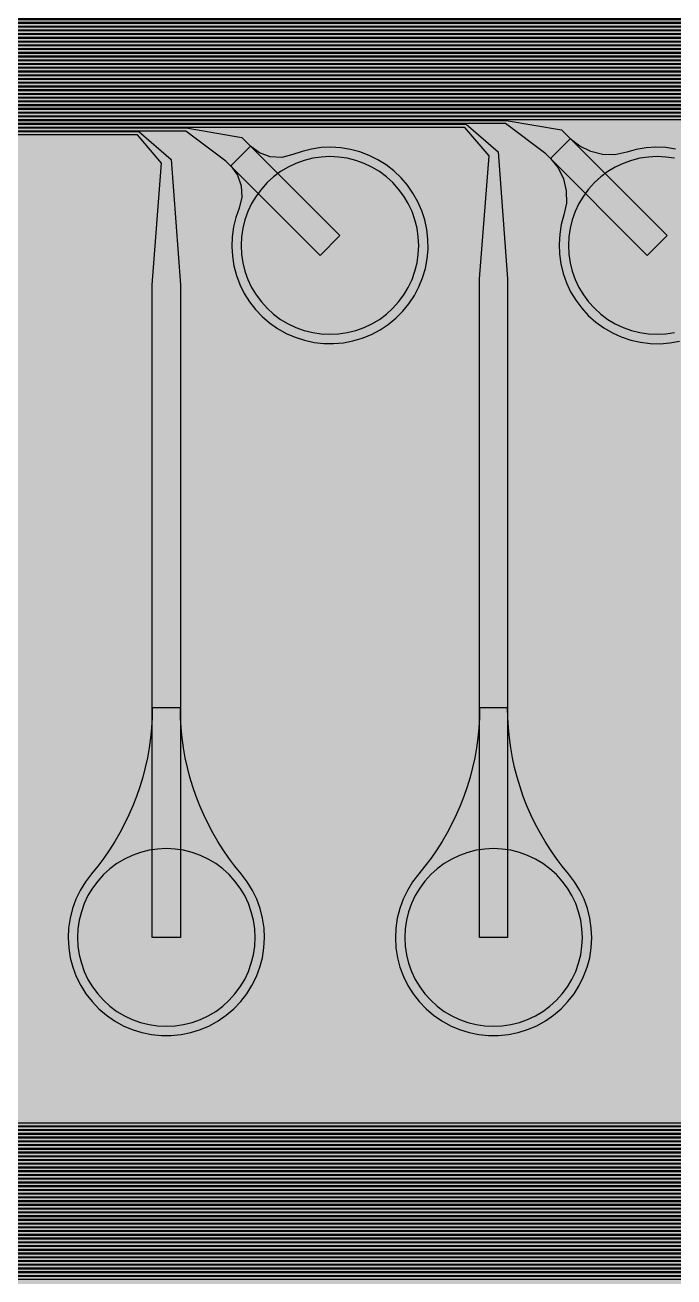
# Model space of a CAD drawing. Header units: metres. Extents: x -7231 to 10969, y -37556 to 1873.
# Drawn here: x -5395 to -4701, y -33144 to -31805 of the extents above; entities that cross this region are included whole.
import ezdxf

# ---------------------------------------------------------------- set-up
doc = ezdxf.new("R2010")
doc.units = ezdxf.units.M
for name, color, linetype in [('Metal1', 4, 'CONTINUOUS'), ('Metal2', 3, 'CONTINUOUS'), ('Polyimide', 7, 'CONTINUOUS'), ('Polyimide_Negative', 5, 'CONTINUOUS')]:
    doc.layers.add(name, color=color, linetype=linetype)

msp = doc.modelspace()

# ---------------------------------------------------------------- hatches: boundary and pattern name
at = {"layer": 'Polyimide'}
msp.add_hatch(color=7, dxfattribs=at).paths.add_polyline_path([(4065.7, -468), (4066.7, -502), (4068.5, -536), (4071.4, -570), (4075.5, -604), (4081, -638), (4088, -672), (4096.5, -706), (4106.6, -740), (4118.3, -774), (4131.6, -808), (4146.5, -842), (4162.9, -876), (4180.7, -910), (4199.8, -944), (4220.2, -978), (4241.7, -1012), (4264.2, -1046), (4287.5, -1080), (4311.5, -1114), (4336, -1148), (4360.9, -1182), (4385.9, -1216), (4410.9, -1250), (4435.7, -1284), (4460.2, -1318), (4484.2, -1352), (4507.5, -1385.9), (4530, -1419.9), (4551.5, -1453.9), (4571.9, -1487.9), (4591.1, -1521.9), (4608.9, -1555.9), (4625.3, -1589.9), (4640.1, -1623.9), (4653.4, -1657.9), (4665.1, -1691.9), (4675.2, -1725.9), (4683.7, -1759.9), (4690.7, -1793.9), (4696.2, -1827.9), (4700.3, -1861.9), (4703.2, -1895.9), (4705.1, -1929.9), (4706.1, -1963.9), (4706.4, -1997.9), (4706.5, -2031.9), (4706.5, -4793), (4710, -4838.4), (4720.2, -4882.7), (4737.1, -4925), (4760.1, -4964.2), (4788.9, -4999.5), (4822.6, -5030), (4860.5, -5055.1), (4901.8, -5074.2), (4901.8, -5074.2), (4970.7, -5105.2), (5034.7, -5145.3), (5092.8, -5193.5), (5143.8, -5249.2), (5186.9, -5311.2), (5221.2, -5378.4), (5246.2, -5449.7), (5261.4, -5523.7), (5266.5, -5599), (5261.4, -5674.3), (5246.2, -5748.3), (5221.2, -5819.6), (5186.9, -5886.8), (5143.8, -5948.8), (5092.8, -6004.5), (5034.7, -6052.7), (4970.7, -6092.8), (4901.8, -6123.8), (4860.5, -6142.9), (4822.6, -6168), (4788.9, -6198.5), (4760.1, -6233.8), (4737.1, -6273), (4720.2, -6315.3), (4710, -6359.6), (4706.5, -6405), (4706.5, -9221.5), (4710, -9266.9), (4720.2, -9311.2), (4737.1, -9353.5), (4760.1, -9392.7), (4788.9, -9428), (4822.6, -9458.5), (4860.5, -9483.6), (4901.8, -9502.7), (4970.7, -9533.7), (5034.7, -9573.8), (5092.8, -9622), (5143.8, -9677.7), (5186.9, -9739.7), (5221.2, -9806.9), (5246.2, -9878.2), (5261.4, -9952.2), (5266.5, -10027.5), (5261.4, -10102.8), (5246.2, -10176.8), (5221.2, -10248.1), (5186.9, -10315.3), (5143.8, -10377.3), (5092.8, -10433), (5034.7, -10481.2), (4970.7, -10521.3), (4901.8, -10552.3), (4860.5, -10571.4), (4822.6, -10596.5), (4788.9, -10627), (4760.1, -10662.3), (4737.1, -10701.5), (4720.2, -10743.8), (4710, -10788.1), (4706.5, -10833.5), (4706.5, -13650), (4710, -13695.4), (4720.2, -13739.7), (4737.1, -13782), (4760.1, -13821.2), (4788.9, -13856.5), (4822.6, -13887), (4860.5, -13912.1), (4901.8, -13931.2), (4970.7, -13962.2), (5034.7, -14002.2), (5092.8, -14050.5), (5143.8, -14106.2), (5186.9, -14168.2), (5221.2, -14235.4), (5246.2, -14306.7), (5261.4, -14380.7), (5266.5, -14456), (5261.4, -14531.3), (5246.2, -14605.3), (5221.2, -14676.5), (5186.9, -14743.8), (5143.8, -14805.8), (5092.8, -14861.5), (5034.7, -14909.7), (4970.7, -14949.8), (4901.8, -14980.8), (4860.5, -14999.9), (4822.6, -15025), (4788.9, -15055.5), (4760.1, -15090.8), (4737.1, -15130), (4720.2, -15172.3), (4710, -15216.6), (4706.5, -15262), (4706.5, -15456), (4720.9, -15750), (4764.1, -16041.3), (4835.7, -16326.8), (4934.9, -16604), (5060.7, -16870.2), (5212.1, -17122.7), (5387.5, -17359.2), (5585.2, -17577.3), (5803.3, -17775), (6039.8, -17950.4), (6292.3, -18101.8), (6558.4, -18227.6), (6835.6, -18326.8), (7121.2, -18398.3), (7412.4, -18441.5), (7706.5, -18456), (9969, -18456), (10047.4, -18459.8), (10125.1, -18471.4), (10201.2, -18490.4), (10275.2, -18516.9), (10346.1, -18550.5), (10413.5, -18590.8), (10476.5, -18637.6), (10534.7, -18690.3), (10587.4, -18748.5), (10634.2, -18811.5), (10674.5, -18878.9), (10708.1, -18949.8), (10734.6, -19023.8), (10753.6, -19099.9), (10765.2, -19177.6), (10769, -19256), (10769, -20895.8), (10730.2, -20951.4), (10694.6, -21009.1), (10662.2, -21068.6), (10633.2, -21129.9), (10607.6, -21192.7), (10585.5, -21256.7), (10566.9, -21322), (10552, -21388.1), (10540.8, -21455), (10533.4, -21522.3), (10529.6, -21590), (10529.6, -21657.8), (10533.4, -21725.5), (10540.8, -21792.9), (10552, -21859.7), (10566.9, -21925.9), (10585.5, -21991.1), (10607.6, -22055.2), (10633.2, -22117.9), (10662.2, -22179.2), (10694.6, -22238.7), (10730.2, -22296.4), (10769, -22352), (10769, -32454.2), (10728.7, -32510.5), (10691.7, -32568.9), (10658, -32629.3), (10627.8, -32691.6), (10601.2, -32755.4), (10578.2, -32820.7), (10558.9, -32887.1), (10543.4, -32954.5), (10531.8, -33022.7), (10524, -33091.4), (10520.1, -33160.5), (10520.1, -33229.7), (10524, -33298.8), (10531.8, -33367.5), (10543.4, -33435.7), (10558.9, -33503.1), (10578.2, -33569.5), (10601.2, -33634.8), (10627.8, -33698.6), (10658, -33760.8), (10691.7, -33821.3), (10728.7, -33879.7), (10769, -33936), (10769, -36556), (10765.2, -36634.4), (10753.6, -36712.1), (10734.6, -36788.2), (10708.1, -36862.1), (10674.5, -36933.1), (10634.2, -37000.5), (10587.4, -37063.5), (10534.7, -37121.7), (10476.5, -37174.4), (10413.5, -37221.2), (10346.1, -37261.5), (10275.2, -37295.1), (10201.2, -37321.6), (10125.1, -37340.6), (10047.4, -37352.1), (9969, -37356), (-6231, -37356), (-6309.4, -37352.1), (-6387.1, -37340.6), (-6463.2, -37321.6), (-6537.2, -37295.1), (-6608.1, -37261.5), (-6675.5, -37221.2), (-6738.5, -37174.4), (-6796.7, -37121.7), (-6849.4, -37063.5), (-6896.2, -37000.5), (-6936.5, -36933.1), (-6970.1, -36862.1), (-6996.6, -36788.2), (-7015.6, -36712.1), (-7027.2, -36634.4), (-7031, -36556), (-7031, -33936), (-6990.7, -33879.8), (-6953.7, -33821.3), (-6920, -33760.9), (-6889.8, -33698.6), (-6863.2, -33634.8), (-6840.2, -33569.5), (-6820.9, -33503.1), (-6805.4, -33435.7), (-6793.7, -33367.5), (-6785.9, -33298.8), (-6782, -33229.7), (-6782, -33160.5), (-6785.9, -33091.4), (-6793.7, -33022.7), (-6805.4, -32954.5), (-6820.9, -32887.1), (-6840.2, -32820.6), (-6863.2, -32755.4), (-6889.8, -32691.5), (-6920, -32629.3), (-6953.7, -32568.9), (-6990.7, -32510.4), (-7031, -32454.2), (-7031, -22364.8), (-6990.7, -22308.6), (-6953.7, -22250.1), (-6920, -22189.7), (-6889.8, -22127.5), (-6863.2, -22063.6), (-6840.2, -21998.4), (-6820.9, -21931.9), (-6805.4, -21864.5), (-6793.7, -21796.3), (-6785.9, -21727.6), (-6782, -21658.5), (-6782, -21589.3), (-6785.9, -21520.3), (-6793.7, -21451.5), (-6805.4, -21383.3), (-6820.9, -21315.9), (-6840.2, -21249.5), (-6863.2, -21184.2), (-6889.8, -21120.4), (-6920, -21058.1), (-6953.7, -20997.7), (-6990.7, -20939.3), (-7031, -20883), (-7031, -19256), (-7027.2, -19177.6), (-7015.6, -19099.9), (-6996.6, -19023.8), (-6970.1, -18949.8), (-6936.5, -18878.9), (-6896.2, -18811.5), (-6849.4, -18748.5), (-6796.7, -18690.3), (-6738.5, -18637.6), (-6675.5, -18590.8), (-6608.1, -18550.5), (-6537.2, -18516.9), (-6463.2, -18490.4), (-6387.1, -18471.4), (-6309.4, -18459.8), (-6231, -18456), (-3968.5, -18456), (-3674.4, -18441.5), (-3383.2, -18398.3), (-3097.6, -18326.8), (-2820.4, -18227.6), (-2554.3, -18101.8), (-2301.8, -17950.4), (-2065.3, -17775), (-1847.2, -17577.3), (-1649.5, -17359.2), (-1474.1, -17122.7), (-1322.7, -16870.2), (-1196.9, -16604), (-1097.7, -16326.8), (-1026.1, -16041.3), (-982.9, -15750), (-968.5, -15456), (-968.5, -15262), (-972, -15216.6), (-982.2, -15172.3), (-999.1, -15130), (-1022.1, -15090.8), (-1050.9, -15055.5), (-1084.6, -15025), (-1122.5, -14999.9), (-1163.8, -14980.8), (-1232.7, -14949.8), (-1296.7, -14909.7), (-1354.8, -14861.5), (-1405.8, -14805.8), (-1448.9, -14743.8), (-1483.2, -14676.5), (-1508.2, -14605.3), (-1523.4, -14531.3), (-1528.5, -14456), (-1523.4, -14380.7), (-1508.2, -14306.7), (-1483.2, -14235.4), (-1448.9, -14168.2), (-1405.8, -14106.2), (-1354.8, -14050.5), (-1296.7, -14002.2), (-1232.7, -13962.2), (-1163.8, -13931.2), (-1122.5, -13912.1), (-1084.6, -13887), (-1050.9, -13856.5), (-1022.1, -13821.2), (-999.1, -13782), (-982.2, -13739.7), (-972, -13695.4), (-968.5, -13650), (-968.5, -12309.6), (-972, -12264.3), (-982.2, -12219.9), (-999.1, -12177.7), (-1022.1, -12138.5), (-1050.9, -12103.2), (-1084.6, -12072.6), (-1122.5, -12047.5), (-1163.8, -12028.5), (-1232.7, -11997.4), (-1296.7, -11957.4), (-1354.8, -11909.1), (-1405.8, -11853.5), (-1448.9, -11791.5), (-1483.2, -11724.2), (-1508.2, -11653), (-1523.4, -11579), (-1528.5, -11503.7), (-1523.4, -11428.3), (-1508.2, -11354.4), (-1483.2, -11283.1), (-1448.9, -11215.9), (-1405.8, -11153.8), (-1354.8, -11098.2), (-1296.7, -11049.9), (-1232.7, -11009.9), (-1163.8, -10978.8), (-1122.5, -10959.8), (-1084.6, -10934.7), (-1050.9, -10904.1), (-1022.1, -10868.9), (-999.1, -10829.6), (-982.2, -10787.4), (-972, -10743), (-968.5, -10697.7), (-968.5, -9357.3), (-972, -9311.9), (-982.2, -9267.6), (-999.1, -9225.4), (-1022.1, -9186.1), (-1050.9, -9150.8), (-1084.6, -9120.3), (-1122.5, -9095.2), (-1163.8, -9076.2), (-1163.8, -9076.2), (-1232.7, -9045.1), (-1296.7, -9005.1), (-1354.8, -8956.8), (-1405.8, -8901.1), (-1448.9, -8839.1), (-1483.2, -8771.9), (-1508.2, -8700.6), (-1523.4, -8626.7), (-1528.5, -8551.3), (-1523.4, -8476), (-1508.2, -8402), (-1483.2, -8330.8), (-1448.9, -8263.5), (-1405.8, -8201.5), (-1354.8, -8145.9), (-1296.7, -8097.6), (-1232.7, -8057.6), (-1163.8, -8026.5), (-1163.8, -8026.5), (-1122.5, -8007.4), (-1084.6, -7982.4), (-1050.9, -7951.8), (-1022.1, -7916.5), (-999.1, -7877.3), (-982.2, -7835), (-972, -7790.7), (-968.5, -7745.4), (-968.5, -6405), (-972, -6359.6), (-982.2, -6315.3), (-999.1, -6273), (-1022.1, -6233.8), (-1050.9, -6198.5), (-1084.6, -6168), (-1122.5, -6142.9), (-1163.8, -6123.8), (-1163.8, -6123.8), (-1232.7, -6092.8), (-1296.7, -6052.7), (-1354.8, -6004.5), (-1405.8, -5948.8), (-1448.9, -5886.8), (-1483.2, -5819.6), (-1508.2, -5748.3), (-1523.4, -5674.3), (-1528.5, -5599), (-1523.4, -5523.7), (-1508.2, -5449.7), (-1483.2, -5378.4), (-1448.9, -5311.2), (-1405.8, -5249.2), (-1354.8, -5193.5), (-1296.7, -5145.3), (-1232.7, -5105.2), (-1163.8, -5074.2), (-1163.8, -5074.2), (-1122.5, -5055.1), (-1084.6, -5030), (-1050.9, -4999.5), (-1022.1, -4964.2), (-999.1, -4925), (-982.2, -4882.7), (-972, -4838.4), (-968.5, -4793), (-968.5, -2031.9), (-968.4, -1997.9), (-968.1, -1963.9), (-967.1, -1929.9), (-965.2, -1895.9), (-962.2, -1861.9), (-958, -1827.9), (-952.4, -1793.9), (-945.3, -1759.9), (-936.6, -1725.9), (-926.4, -1691.9), (-914.4, -1657.9), (-900.9, -1623.9), (-885.7, -1589.9), (-869.1, -1555.9), (-850.9, -1521.9), (-831.4, -1487.9), (-810.6, -1453.9), (-788.7, -1419.9), (-765.8, -1385.9), (-742.1, -1352), (-717.6, -1318), (-692.7, -1284), (-667.4, -1250), (-641.9, -1216), (-616.4, -1182), (-591.1, -1148), (-566.1, -1114), (-541.7, -1080), (-517.9, -1046), (-495, -1012), (-473.1, -978), (-452.4, -944), (-432.8, -910), (-414.7, -876), (-398, -842), (-382.9, -808), (-369.3, -774), (-357.4, -740), (-347.1, -706), (-338.4, -672), (-331.3, -638), (-325.7, -604), (-321.5, -570), (-318.6, -536), (-316.7, -502), (-315.7, -468), (-315.3, -434), (-315.2, -400), (-315.2, 401), (-315.2, 451), (-315.2, 1644), (-270.2, 1644), (-270, 1637.1), (-269.4, 1630.3), (-268.2, 1623.5), (-266.7, 1616.8), (-264.7, 1610.2), (-262.3, 1603.8), (-259.4, 1597.6), (-256.2, 1591.5), (-252.6, 1585.7), (-248.6, 1580.1), (-244.2, 1574.8), (-239.5, 1569.8), (-234.5, 1565.1), (-229.2, 1560.7), (-223.6, 1556.7), (-217.8, 1553.1), (-211.7, 1549.8), (-205.4, 1547), (-199, 1544.6), (-192.4, 1542.6), (-185.7, 1541), (-179, 1539.9), (-172.1, 1539.2), (-165.2, 1539), (-158.4, 1539.2), (-151.5, 1539.9), (-144.8, 1541), (-138.1, 1542.6), (-131.5, 1544.6), (-125.1, 1547), (-118.8, 1549.8), (-112.8, 1553.1), (-106.9, 1556.7), (-101.3, 1560.7), (-96, 1565.1), (-91, 1569.8), (-86.3, 1574.8), (-81.9, 1580.1), (-77.9, 1585.7), (-74.3, 1591.5), (-71.1, 1597.6), (-68.2, 1603.8), (-65.8, 1610.2), (-63.8, 1616.8), (-62.3, 1623.5), (-61.1, 1630.3), (-60.5, 1637.1), (-60.2, 1644), (1853, 1644), (1853, 1573), (3815.2, 1573), (3815.5, 1579.5), (3816.1, 1586.1), (3817.2, 1592.5), (3818.7, 1598.9), (3820.6, 1605.1), (3822.9, 1611.3), (3825.6, 1617.2), (3828.6, 1623), (3832.1, 1628.6), (3835.9, 1633.9), (3840.1, 1638.9), (3844.5, 1643.7), (3849.3, 1648.2), (3854.4, 1652.3), (3859.7, 1656.1), (3865.2, 1659.6), (3871, 1662.7), (3877, 1665.4), (3883.1, 1667.7), (3889.4, 1669.6), (3895.7, 1671.1), (3902.2, 1672.1), (3908.7, 1672.8), (3915.2, 1673), (3921.8, 1672.8), (3928.3, 1672.1), (3934.8, 1671.1), (3941.1, 1669.6), (3947.4, 1667.7), (3953.5, 1665.4), (3959.5, 1662.7), (3965.2, 1659.6), (3970.8, 1656.1), (3976.1, 1652.3), (3981.2, 1648.2), (3986, 1643.7), (3990.4, 1638.9), (3994.6, 1633.9), (3998.4, 1628.6), (4001.9, 1623), (4004.9, 1617.2), (4007.6, 1611.3), (4009.9, 1605.1), (4011.8, 1598.9), (4013.3, 1592.5), (4014.4, 1586.1), (4015, 1579.5), (4015.2, 1573), (4065.2, 1573), (4065.2, 451), (4065.2, 401), (4065.2, -400), (4065.3, -434), (4065.7, -468)])

# ---------------------------------------------------------------- linework, layer by layer
at = {"layer": 'Metal1'}
for points in [[(1520.7, -19211.9), (1520.7, -33111.7), (1489.7, -33142.7), (-5874.2, -33142.7), (-5905.2, -33111.7), (-5905.2, -30808.3), (-5874.2, -30777.2), (-3872.8, -30777.2), (-3838.6, -30807), (-3828.5, -30947.5), (-3828.5, -31671), (-3858.5, -31671), (-3858.5, -30947.5), (-3848.4, -30811), (-3874.2, -30780.8), (-5872.8, -30780.8), (-5901.7, -30809.7), (-5901.7, -33110.3), (-5872.8, -33139.2), (1488.3, -33139.2), (1517.2, -33110.3), (1517.2, -19211.9)], [(1512.7, -19211.9), (1512.7, -33103.7), (1481.7, -33134.7), (-5866.2, -33134.7), (-5897.2, -33103.7), (-5897.2, -30816.3), (-5866.2, -30785.2), (-4222.8, -30785.2), (-4188.6, -30815), (-4178.5, -30953.9), (-4178.5, -31671), (-4208.5, -31671), (-4208.5, -30953.9), (-4198.4, -30819), (-4224.2, -30788.8), (-5864.8, -30788.8), (-5893.7, -30817.7), (-5893.7, -33102.3), (-5864.8, -33131.2), (1480.3, -33131.2), (1509.2, -33102.3), (1509.2, -19211.9)], [(1504.7, -19211.9), (1504.7, -33095.7), (1473.7, -33126.7), (-5858.2, -33126.7), (-5889.2, -33095.7), (-5889.2, -30824.3), (-5858.2, -30793.2), (-4572.8, -30793.2), (-4538.6, -30823), (-4528.5, -30960.3), (-4528.5, -31671), (-4558.5, -31671), (-4558.5, -30960.3), (-4548.4, -30827), (-4574.2, -30796.8), (-5856.8, -30796.8), (-5885.7, -30825.7), (-5885.7, -33094.3), (-5856.8, -33123.2), (1472.3, -33123.2), (1501.2, -33094.3), (1501.2, -19211.9)], [(1496.7, -19211.9), (1496.7, -33087.7), (1465.7, -33118.7), (-5850.2, -33118.7), (-5881.2, -33087.7), (-5881.2, -30832.3), (-5850.2, -30801.2), (-4922.8, -30801.2), (-4888.6, -30831), (-4878.5, -30966.7), (-4878.5, -31671), (-4908.5, -31671), (-4908.5, -30966.7), (-4898.4, -30835), (-4924.2, -30804.8), (-5848.8, -30804.8), (-5877.7, -30833.7), (-5877.7, -33086.3), (-5848.8, -33115.2), (1464.3, -33115.2), (1493.2, -33086.3), (1493.2, -19211.9)], [(1488.7, -19211.9), (1488.7, -33079.7), (1457.7, -33110.7), (-5842.2, -33110.7), (-5873.2, -33079.7), (-5873.2, -30840.3), (-5842.2, -30809.2), (-5272.8, -30809.2), (-5238.5, -30838.9), (-5228.5, -30973.1), (-5228.5, -31671), (-5258.5, -31671), (-5258.5, -30973.1), (-5248.5, -30843.1), (-5274.2, -30812.8), (-5840.8, -30812.8), (-5869.7, -30841.7), (-5869.7, -33078.3), (-5840.8, -33107.2), (1456.3, -33107.2), (1485.2, -33078.3), (1485.2, -19211.9)], [(1480.7, -19211.9), (1480.7, -33071.7), (1449.7, -33102.7), (-5834.2, -33102.7), (-5865.2, -33071.7), (-5865.2, -31830.3), (-5834.2, -31799.2), (-22.8, -31799.2), (11.1, -31829.1), (21.5, -31987.1), (21.5, -32781), (-8.5, -32781), (-8.5, -31987.1), (1.9, -31832.9), (-24.2, -31802.7), (-5832.8, -31802.7), (-5861.7, -31831.7), (-5861.7, -33070.3), (-5832.8, -33099.2), (1448.3, -33099.2), (1477.2, -33070.3), (1477.2, -19211.9)], [(1472.7, -19211.9), (1472.7, -33063.7), (1441.7, -33094.7), (-5826.2, -33094.7), (-5857.2, -33063.7), (-5857.2, -31838.3), (-5826.2, -31807.2), (-372.8, -31807.2), (-338.9, -31837.1), (-328.5, -31993.5), (-328.5, -32781), (-358.5, -32781), (-358.5, -31993.5), (-348.1, -31840.9), (-374.2, -31810.7), (-5824.8, -31810.7), (-5853.7, -31839.7), (-5853.7, -33062.3), (-5824.8, -33091.2), (1440.3, -33091.2), (1469.2, -33062.3), (1469.2, -19211.9)], [(1464.7, -19211.9), (1464.7, -33055.7), (1433.7, -33086.7), (-5818.2, -33086.7), (-5849.2, -33055.7), (-5849.2, -31846.3), (-5818.2, -31815.2), (-722.8, -31815.2), (-688.9, -31845.1), (-678.5, -31999.9), (-678.5, -32781), (-708.5, -32781), (-708.5, -31999.9), (-698.1, -31848.9), (-724.2, -31818.7), (-5816.8, -31818.7), (-5845.7, -31847.7), (-5845.7, -33054.3), (-5816.8, -33083.2), (1432.3, -33083.2), (1461.2, -33054.3), (1461.2, -19211.9)], [(1456.7, -19211.9), (1456.7, -33047.7), (1425.7, -33078.7), (-5810.2, -33078.7), (-5841.2, -33047.7), (-5841.2, -31854.3), (-5810.2, -31823.2), (-1072.8, -31823.2), (-1038.8, -31853.1), (-1028.5, -32006.3), (-1028.5, -32781), (-1058.5, -32781), (-1058.5, -32006.3), (-1048.2, -31856.9), (-1074.2, -31826.7), (-5808.8, -31826.7), (-5837.7, -31855.7), (-5837.7, -33046.3), (-5808.8, -33075.2), (1424.3, -33075.2), (1453.2, -33046.3), (1453.2, -19211.9)], [(1448.7, -19211.9), (1448.7, -33039.7), (1417.7, -33070.7), (-5802.2, -33070.7), (-5833.2, -33039.7), (-5833.2, -31862.3), (-5802.2, -31831.2), (-1422.8, -31831.2), (-1388.8, -31861.1), (-1378.5, -32012.7), (-1378.5, -32781), (-1408.5, -32781), (-1408.5, -32012.7), (-1398.2, -31864.9), (-1424.2, -31834.7), (-5800.8, -31834.7), (-5829.7, -31863.7), (-5829.7, -33038.3), (-5800.8, -33067.2), (1416.3, -33067.2), (1445.2, -33038.3), (1445.2, -19211.9)], [(1440.7, -19211.9), (1440.7, -33031.7), (1409.7, -33062.7), (-5794.2, -33062.7), (-5825.2, -33031.7), (-5825.2, -31870.3), (-5794.2, -31839.2), (-1772.8, -31839.2), (-1738.8, -31869.1), (-1728.5, -32019.1), (-1728.5, -32781), (-1758.5, -32781), (-1758.5, -32019.1), (-1748.2, -31872.9), (-1774.2, -31842.7), (-5792.8, -31842.7), (-5821.7, -31871.7), (-5821.7, -33030.3), (-5792.8, -33059.2), (1408.3, -33059.2), (1437.2, -33030.3), (1437.2, -19211.9)], [(1432.7, -19211.9), (1432.7, -33023.7), (1401.7, -33054.7), (-5786.2, -33054.7), (-5817.2, -33023.7), (-5817.2, -31878.3), (-5786.2, -31847.2), (-2122.8, -31847.2), (-2088.8, -31877), (-2078.5, -32025.5), (-2078.5, -32781), (-2108.5, -32781), (-2108.5, -32025.5), (-2098.2, -31881), (-2124.2, -31850.7), (-5784.8, -31850.7), (-5813.7, -31879.7), (-5813.7, -33022.3), (-5784.8, -33051.2), (1400.3, -33051.2), (1429.2, -33022.3), (1429.2, -19211.9)], [(1424.7, -19211.9), (1424.7, -33015.7), (1393.7, -33046.7), (-5778.2, -33046.7), (-5809.2, -33015.7), (-5809.2, -31886.3), (-5778.2, -31855.2), (-2472.8, -31855.2), (-2438.7, -31885), (-2428.5, -32031.9), (-2428.5, -32781), (-2458.5, -32781), (-2458.5, -32031.9), (-2448.3, -31889), (-2474.2, -31858.7), (-5776.8, -31858.7), (-5805.7, -31887.7), (-5805.7, -33014.3), (-5776.8, -33043.2), (1392.3, -33043.2), (1421.2, -33014.3), (1421.2, -19211.9)], [(1416.7, -19211.9), (1416.7, -33007.7), (1385.7, -33038.7), (-5770.2, -33038.7), (-5801.2, -33007.7), (-5801.2, -31894.3), (-5770.2, -31863.2), (-2822.8, -31863.2), (-2788.7, -31893), (-2778.5, -32038.3), (-2778.5, -32781), (-2808.5, -32781), (-2808.5, -32038.3), (-2798.3, -31897), (-2824.2, -31866.7), (-5768.8, -31866.7), (-5797.7, -31895.7), (-5797.7, -33006.3), (-5768.8, -33035.2), (1384.3, -33035.2), (1413.2, -33006.3), (1413.2, -19211.9)], [(1408.7, -19211.9), (1408.7, -32999.7), (1377.7, -33030.7), (-5762.2, -33030.7), (-5793.2, -32999.7), (-5793.2, -31902.3), (-5762.2, -31871.2), (-3172.8, -31871.2), (-3138.7, -31901), (-3128.5, -32044.7), (-3128.5, -32781), (-3158.5, -32781), (-3158.5, -32044.7), (-3148.3, -31905), (-3174.2, -31874.7), (-5760.8, -31874.7), (-5789.7, -31903.7), (-5789.7, -32998.3), (-5760.8, -33027.2), (1376.3, -33027.2), (1405.2, -32998.3), (1405.2, -19211.9)], [(1400.7, -19211.9), (1400.7, -32991.7), (1369.7, -33022.7), (-5754.2, -33022.7), (-5785.2, -32991.7), (-5785.2, -31910.3), (-5754.2, -31879.2), (-3522.8, -31879.2), (-3488.7, -31909), (-3478.5, -32051.1), (-3478.5, -32781), (-3508.5, -32781), (-3508.5, -32051.1), (-3498.3, -31913), (-3524.2, -31882.7), (-5752.8, -31882.7), (-5781.7, -31911.7), (-5781.7, -32990.3), (-5752.8, -33019.2), (1368.3, -33019.2), (1397.2, -32990.3), (1397.2, -19211.9)], [(1392.7, -19211.9), (1392.7, -32983.7), (1361.7, -33014.7), (-5746.2, -33014.7), (-5777.2, -32983.7), (-5777.2, -31918.3), (-5746.2, -31887.2), (-3872.8, -31887.2), (-3838.6, -31917), (-3828.5, -32057.5), (-3828.5, -32781), (-3858.5, -32781), (-3858.5, -32057.5), (-3848.4, -31921), (-3874.2, -31890.7), (-5744.8, -31890.7), (-5773.7, -31919.7), (-5773.7, -32982.3), (-5744.8, -33011.2), (1360.3, -33011.2), (1389.2, -32982.3), (1389.2, -19211.9)], [(1384.7, -19211.9), (1384.7, -32975.7), (1353.7, -33006.7), (-5738.2, -33006.7), (-5769.2, -32975.7), (-5769.2, -31926.3), (-5738.2, -31895.2), (-4222.8, -31895.2), (-4188.6, -31925), (-4178.5, -32063.9), (-4178.5, -32781), (-4208.5, -32781), (-4208.5, -32063.9), (-4198.4, -31929), (-4224.2, -31898.7), (-5736.8, -31898.7), (-5765.7, -31927.7), (-5765.7, -32974.3), (-5736.8, -33003.2), (1352.3, -33003.2), (1381.2, -32974.3), (1381.2, -19211.9)], [(1376.7, -19211.9), (1376.7, -32967.7), (1345.7, -32998.7), (-5730.2, -32998.7), (-5761.2, -32967.7), (-5761.2, -31934.3), (-5730.2, -31903.2), (-4572.8, -31903.2), (-4538.6, -31933), (-4528.5, -32070.3), (-4528.5, -32781), (-4558.5, -32781), (-4558.5, -32070.3), (-4548.4, -31937), (-4574.2, -31906.7), (-5728.8, -31906.7), (-5757.7, -31935.7), (-5757.7, -32966.3), (-5728.8, -32995.2), (1344.3, -32995.2), (1373.2, -32966.3), (1373.2, -19211.9)], [(1368.7, -19211.9), (1368.7, -32959.7), (1337.7, -32990.7), (-5722.2, -32990.7), (-5753.2, -32959.7), (-5753.2, -31942.3), (-5722.2, -31911.2), (-4922.8, -31911.2), (-4888.6, -31941), (-4878.5, -32076.7), (-4878.5, -32781), (-4908.5, -32781), (-4908.5, -32076.7), (-4898.4, -31945), (-4924.2, -31914.7), (-5720.8, -31914.7), (-5749.7, -31943.7), (-5749.7, -32958.3), (-5720.8, -32987.2), (1336.3, -32987.2), (1365.2, -32958.3), (1365.2, -19211.9)], [(1360.7, -19211.9), (1360.7, -32951.7), (1329.7, -32982.7), (-5714.2, -32982.7), (-5745.2, -32951.7), (-5745.2, -31950.3), (-5714.2, -31919.2), (-5272.8, -31919.2), (-5238.5, -31948.9), (-5228.5, -32083.1), (-5228.5, -32781), (-5258.5, -32781), (-5258.5, -32083.1), (-5248.5, -31953.1), (-5274.2, -31922.7), (-5712.8, -31922.7), (-5741.7, -31951.7), (-5741.7, -32950.3), (-5712.8, -32979.2), (1328.3, -32979.2), (1357.2, -32950.3), (1357.2, -19211.9)]]:
    msp.add_lwpolyline(points, dxfattribs=at)
for points in [[(-5258.5, -32535.4), (-5258.7, -32546.2), (-5259.3, -32556.9), (-5260.4, -32567.6), (-5261.8, -32578.2), (-5263.7, -32588.8), (-5266, -32599.3), (-5268.7, -32609.6), (-5271.8, -32619.9), (-5275.3, -32630.1), (-5279.2, -32640.1), (-5283.5, -32649.9), (-5288.1, -32659.6), (-5293.2, -32669.1), (-5298.6, -32678.4), (-5304.3, -32687.4), (-5310.4, -32696.2), (-5316.9, -32704.8), (-5323.6, -32713.1), (-5330.1, -32721.6), (-5335.6, -32730.6), (-5340.2, -32740.2), (-5343.9, -32750.1), (-5346.5, -32760.4), (-5348, -32770.9), (-5348.5, -32781.5), (-5347.9, -32792.1), (-5346.3, -32802.6), (-5343.6, -32812.8), (-5339.8, -32822.7), (-5335.1, -32832.2), (-5329.5, -32841.2), (-5323, -32849.6), (-5315.7, -32857.3), (-5307.6, -32864.2), (-5298.9, -32870.2), (-5289.6, -32875.3), (-5279.9, -32879.5), (-5269.7, -32882.7), (-5259.4, -32884.8), (-5248.8, -32885.9), (-5238.2, -32885.9), (-5227.6, -32884.8), (-5217.3, -32882.7), (-5207.1, -32879.5), (-5197.4, -32875.3), (-5188.1, -32870.2), (-5179.4, -32864.2), (-5171.3, -32857.3), (-5164, -32849.6), (-5157.5, -32841.2), (-5151.9, -32832.2), (-5147.2, -32822.7), (-5143.4, -32812.8), (-5140.7, -32802.6), (-5139.1, -32792.1), (-5138.5, -32781.5), (-5139, -32770.9), (-5140.5, -32760.4), (-5143.1, -32750.1), (-5146.8, -32740.2), (-5151.4, -32730.6), (-5156.9, -32721.6), (-5163.4, -32713.1), (-5170.1, -32704.8), (-5176.6, -32696.2), (-5182.7, -32687.4), (-5188.4, -32678.4), (-5193.8, -32669.1), (-5198.9, -32659.6), (-5203.5, -32649.9), (-5207.8, -32640.1), (-5211.7, -32630.1), (-5215.2, -32619.9), (-5218.3, -32609.6), (-5221, -32599.3), (-5223.3, -32588.8), (-5225.2, -32578.2), (-5226.6, -32567.6), (-5227.7, -32556.9), (-5228.3, -32546.2), (-5228.5, -32535.4), (-5258.5, -32535.4)], [(-4908.5, -32535.4), (-4908.7, -32546.2), (-4909.3, -32556.9), (-4910.4, -32567.6), (-4911.8, -32578.2), (-4913.7, -32588.8), (-4916, -32599.3), (-4918.7, -32609.6), (-4921.8, -32619.9), (-4925.3, -32630.1), (-4929.2, -32640.1), (-4933.5, -32649.9), (-4938.1, -32659.6), (-4943.2, -32669.1), (-4948.6, -32678.4), (-4954.3, -32687.4), (-4960.4, -32696.2), (-4966.9, -32704.8), (-4973.6, -32713.1), (-4980.1, -32721.6), (-4985.6, -32730.6), (-4990.2, -32740.2), (-4993.9, -32750.1), (-4996.5, -32760.4), (-4998, -32770.9), (-4998.5, -32781.5), (-4997.9, -32792.1), (-4996.3, -32802.6), (-4993.6, -32812.8), (-4989.8, -32822.7), (-4985.1, -32832.2), (-4979.5, -32841.2), (-4973, -32849.6), (-4965.7, -32857.3), (-4957.6, -32864.2), (-4948.9, -32870.2), (-4939.6, -32875.3), (-4929.9, -32879.5), (-4919.7, -32882.7), (-4909.4, -32884.8), (-4898.8, -32885.9), (-4888.2, -32885.9), (-4877.6, -32884.8), (-4867.3, -32882.7), (-4857.1, -32879.5), (-4847.4, -32875.3), (-4838.1, -32870.2), (-4829.4, -32864.2), (-4821.3, -32857.3), (-4814, -32849.6), (-4807.5, -32841.2), (-4801.9, -32832.2), (-4797.2, -32822.7), (-4793.4, -32812.8), (-4790.7, -32802.6), (-4789.1, -32792.1), (-4788.5, -32781.5), (-4789, -32770.9), (-4790.5, -32760.4), (-4793.1, -32750.1), (-4796.8, -32740.2), (-4801.4, -32730.6), (-4806.9, -32721.6), (-4813.4, -32713.1), (-4820.1, -32704.8), (-4826.6, -32696.2), (-4832.7, -32687.4), (-4838.4, -32678.4), (-4843.8, -32669.1), (-4848.9, -32659.6), (-4853.5, -32649.9), (-4857.8, -32640.1), (-4861.7, -32630.1), (-4865.2, -32619.9), (-4868.3, -32609.6), (-4871, -32599.3), (-4873.3, -32588.8), (-4875.2, -32578.2), (-4876.6, -32567.6), (-4877.7, -32556.9), (-4878.3, -32546.2), (-4878.5, -32535.4), (-4908.5, -32535.4)]]:
    msp.add_lwpolyline(points, close=True, dxfattribs=at)
at = {"layer": 'Metal2'}
for points in [[(1524.7, -19211.9), (1524.7, -33115.7), (1493.7, -33146.7), (-5878.2, -33146.7), (-5909.2, -33115.7), (-5909.2, -30804.3), (-5878.2, -30773.2), (-3854.2, -30773.2), (-3796.8, -30786.6), (-3777.9, -30800.4), (-3657.9, -30920.4), (-3679.1, -30941.6), (-3799.1, -30821.6), (-3809.7, -30805.9), (-3854.8, -30776.8), (-5876.8, -30776.8), (-5905.7, -30805.7), (-5905.7, -33114.3), (-5876.8, -33143.2), (1492.3, -33143.2), (1521.2, -33114.3), (1521.2, -19211.9)], [(1516.7, -19211.9), (1516.7, -33107.7), (1485.7, -33138.7), (-5870.2, -33138.7), (-5901.2, -33107.7), (-5901.2, -30812.3), (-5870.2, -30781.2), (-4196.2, -30781.2), (-4137.9, -30793.2), (-4127.9, -30800.4), (-4007.9, -30920.4), (-4029.1, -30941.6), (-4149.1, -30821.6), (-4152.7, -30815.3), (-4196.8, -30784.8), (-5868.8, -30784.8), (-5897.7, -30813.7), (-5897.7, -33106.3), (-5868.8, -33135.2), (1484.3, -33135.2), (1513.2, -33106.3), (1513.2, -19211.9)], [(1508.7, -19211.9), (1508.7, -33099.7), (1477.7, -33130.7), (-5862.2, -33130.7), (-5893.2, -33099.7), (-5893.2, -30820.3), (-5862.2, -30789.2), (-4538.2, -30789.2), (-4478.8, -30799.5), (-4357.9, -30920.4), (-4379.1, -30941.6), (-4495.8, -30824.9), (-4538.8, -30792.8), (-5860.8, -30792.8), (-5889.7, -30821.7), (-5889.7, -33098.3), (-5860.8, -33127.2), (1476.3, -33127.2), (1505.2, -33098.3), (1505.2, -19211.9)], [(1500.7, -19211.9), (1500.7, -33091.7), (1469.7, -33122.7), (-5854.2, -33122.7), (-5885.2, -33091.7), (-5885.2, -30828.3), (-5854.2, -30797.2), (-4880.2, -30797.2), (-4820.8, -30807.5), (-4707.9, -30920.4), (-4729.1, -30941.6), (-4837.8, -30832.9), (-4880.8, -30800.8), (-5852.8, -30800.8), (-5881.7, -30829.7), (-5881.7, -33090.3), (-5852.8, -33119.2), (1468.3, -33119.2), (1497.2, -33090.3), (1497.2, -19211.9)], [(1492.7, -19211.9), (1492.7, -33083.7), (1461.7, -33114.7), (-5846.2, -33114.7), (-5877.2, -33083.7), (-5877.2, -30836.3), (-5846.2, -30805.2), (-5222.2, -30805.2), (-5162.8, -30815.5), (-5057.9, -30920.4), (-5079.1, -30941.6), (-5179.8, -30840.9), (-5222.8, -30808.8), (-5844.8, -30808.8), (-5873.7, -30837.7), (-5873.7, -33082.3), (-5844.8, -33111.2), (1460.3, -33111.2), (1489.2, -33082.3), (1489.2, -19211.9)], [(1484.7, -19211.9), (1484.7, -33075.7), (1453.7, -33106.7), (-5838.2, -33106.7), (-5869.2, -33075.7), (-5869.2, -31826.3), (-5838.2, -31795.2), (10.8, -31795.2), (60.3, -31817.9), (109.5, -31886.6), (194.5, -32033.5), (168.5, -32048.5), (83.5, -31901.6), (50.3, -31828), (9.8, -31798.7), (-5836.8, -31798.7), (-5865.7, -31827.7), (-5865.7, -33074.3), (-5836.8, -33103.2), (1452.3, -33103.2), (1481.2, -33074.3), (1481.2, -19211.9)], [(1476.7, -19211.9), (1476.7, -33067.7), (1445.7, -33098.7), (-5830.2, -33098.7), (-5861.2, -33067.7), (-5861.2, -31834.3), (-5830.2, -31803.2), (-339.3, -31803.2), (-289.1, -31825.4), (-242.8, -31887.7), (-155.6, -32033.3), (-181.4, -32048.7), (-268.5, -31903.1), (-299.5, -31836.1), (-340.2, -31806.7), (-5828.8, -31806.7), (-5857.7, -31835.7), (-5857.7, -33066.3), (-5828.8, -33095.2), (1444.3, -33095.2), (1473.2, -33066.3), (1473.2, -19211.9)], [(1468.7, -19211.9), (1468.7, -33059.7), (1437.7, -33090.7), (-5822.2, -33090.7), (-5853.2, -33059.7), (-5853.2, -31842.3), (-5822.2, -31811.2), (-689.3, -31811.2), (-638.6, -31832.9), (-595.1, -31888.8), (-505.7, -32033.1), (-531.3, -32048.9), (-620.6, -31904.6), (-649.3, -31844.1), (-690.2, -31814.7), (-5820.8, -31814.7), (-5849.7, -31843.7), (-5849.7, -33058.3), (-5820.8, -33087.2), (1436.3, -33087.2), (1465.2, -33058.3), (1465.2, -19211.9)], [(1460.7, -19211.9), (1460.7, -33051.7), (1429.7, -33082.7), (-5814.2, -33082.7), (-5845.2, -33051.7), (-5845.2, -31850.3), (-5814.2, -31819.2), (-1039.3, -31819.2), (-988, -31840.3), (-947.5, -31890.1), (-855.9, -32032.9), (-881.1, -32049.1), (-972.8, -31906.3), (-999, -31852.2), (-1040.2, -31822.7), (-5812.8, -31822.7), (-5841.7, -31851.7), (-5841.7, -33050.3), (-5812.8, -33079.2), (1428.3, -33079.2), (1457.2, -33050.3), (1457.2, -19211.9)], [(1452.7, -19211.9), (1452.7, -33043.7), (1421.7, -33074.7), (-5806.2, -33074.7), (-5837.2, -33043.7), (-5837.2, -31858.3), (-5806.2, -31827.2), (-1389.3, -31827.2), (-1337.4, -31847.7), (-1300.1, -31891.4), (-1206, -32032.7), (-1231, -32049.3), (-1325.1, -31908.1), (-1348.8, -31860.3), (-1390.2, -31830.7), (-5804.8, -31830.7), (-5833.7, -31859.7), (-5833.7, -33042.3), (-5804.8, -33071.2), (1420.3, -33071.2), (1449.2, -33042.3), (1449.2, -19211.9)], [(1444.7, -19211.9), (1444.7, -33035.7), (1413.7, -33066.7), (-5798.2, -33066.7), (-5829.2, -33035.7), (-5829.2, -31866.3), (-5798.2, -31835.2), (-1739.3, -31835.2), (-1686.7, -31855), (-1652.8, -31892.9), (-1556.2, -32032.5), (-1580.8, -32049.5), (-1677.4, -31910), (-1698.6, -31868.4), (-1740.1, -31838.7), (-5796.8, -31838.7), (-5825.7, -31867.7), (-5825.7, -33034.3), (-5796.8, -33063.2), (1412.3, -33063.2), (1441.2, -33034.3), (1441.2, -19211.9)], [(1436.7, -19211.9), (1436.7, -33027.7), (1405.7, -33058.7), (-5790.2, -33058.7), (-5821.2, -33027.7), (-5821.2, -31874.3), (-5790.2, -31843.2), (-2089.3, -31843.2), (-2036, -31862.2), (-2005.5, -31894.5), (-1906.3, -32032.2), (-1930.7, -32049.8), (-2029.9, -31912.1), (-2048.3, -31876.5), (-2090.1, -31846.7), (-5788.8, -31846.7), (-5817.7, -31875.7), (-5817.7, -33026.3), (-5788.8, -33055.2), (1404.3, -33055.2), (1433.2, -33026.3), (1433.2, -19211.9)], [(1428.7, -19211.9), (1428.7, -33019.7), (1397.7, -33050.7), (-5782.2, -33050.7), (-5813.2, -33019.7), (-5813.2, -31882.3), (-5782.2, -31851.2), (-2439.3, -31851.2), (-2385.3, -31869.3), (-2358.4, -31896.3), (-2256.5, -32032), (-2280.5, -32050), (-2382.4, -31914.3), (-2398.1, -31884.7), (-2440.1, -31854.7), (-5780.8, -31854.7), (-5809.7, -31883.7), (-5809.7, -33018.3), (-5780.8, -33047.2), (1396.3, -33047.2), (1425.2, -33018.3), (1425.2, -19211.9)], [(1420.7, -19211.9), (1420.7, -33011.7), (1389.7, -33042.7), (-5774.2, -33042.7), (-5805.2, -33011.7), (-5805.2, -31890.3), (-5774.2, -31859.2), (-2789.3, -31859.2), (-2734.5, -31876.3), (-2711.4, -31898.2), (-2606.7, -32031.7), (-2630.3, -32050.3), (-2735.1, -31916.7), (-2747.9, -31892.9), (-2790.1, -31862.7), (-5772.8, -31862.7), (-5801.7, -31891.7), (-5801.7, -33010.3), (-5772.8, -33039.2), (1388.3, -33039.2), (1417.2, -33010.3), (1417.2, -19211.9)], [(1412.7, -19211.9), (1412.7, -33003.7), (1381.7, -33034.7), (-5766.2, -33034.7), (-5797.2, -33003.7), (-5797.2, -31898.3), (-5766.2, -31867.2), (-3170.2, -31867.2), (-3114.1, -31882.4), (-3077.9, -31910.4), (-2957.9, -32030.4), (-2979.1, -32051.6), (-3099.1, -31931.6), (-3124.5, -31898), (-3170.8, -31870.7), (-5764.8, -31870.7), (-5793.7, -31899.7), (-5793.7, -33002.3), (-5764.8, -33031.2), (1380.3, -33031.2), (1409.2, -33002.3), (1409.2, -19211.9)], [(1404.7, -19211.9), (1404.7, -32995.7), (1373.7, -33026.7), (-5758.2, -33026.7), (-5789.2, -32995.7), (-5789.2, -31906.3), (-5758.2, -31875.2), (-3512.2, -31875.2), (-3455.5, -31889.6), (-3427.9, -31910.4), (-3307.9, -32030.4), (-3329.1, -32051.6), (-3449.1, -31931.6), (-3467, -31906.8), (-3512.8, -31878.7), (-5756.8, -31878.7), (-5785.7, -31907.7), (-5785.7, -32994.3), (-5756.8, -33023.2), (1372.3, -33023.2), (1401.2, -32994.3), (1401.2, -19211.9)], [(1396.7, -19211.9), (1396.7, -32987.7), (1365.7, -33018.7), (-5750.2, -33018.7), (-5781.2, -32987.7), (-5781.2, -31914.3), (-5750.2, -31883.2), (-3854.2, -31883.2), (-3796.8, -31896.6), (-3777.9, -31910.4), (-3657.9, -32030.4), (-3679.1, -32051.6), (-3799.1, -31931.6), (-3809.7, -31915.9), (-3854.8, -31886.7), (-5748.8, -31886.7), (-5777.7, -31915.7), (-5777.7, -32986.3), (-5748.8, -33015.2), (1364.3, -33015.2), (1393.2, -32986.3), (1393.2, -19211.9)], [(1388.7, -19211.9), (1388.7, -32979.7), (1357.7, -33010.7), (-5742.2, -33010.7), (-5773.2, -32979.7), (-5773.2, -31922.3), (-5742.2, -31891.2), (-4196.2, -31891.2), (-4137.9, -31903.2), (-4127.9, -31910.4), (-4007.9, -32030.4), (-4029.1, -32051.6), (-4149.1, -31931.6), (-4152.7, -31925.3), (-4196.8, -31894.7), (-5740.8, -31894.7), (-5769.7, -31923.7), (-5769.7, -32978.3), (-5740.8, -33007.2), (1356.3, -33007.2), (1385.2, -32978.3), (1385.2, -19211.9)], [(1380.7, -19211.9), (1380.7, -32971.7), (1349.7, -33002.7), (-5734.2, -33002.7), (-5765.2, -32971.7), (-5765.2, -31930.3), (-5734.2, -31899.2), (-4538.2, -31899.2), (-4478.8, -31909.5), (-4357.9, -32030.4), (-4379.1, -32051.6), (-4495.8, -31934.9), (-4538.8, -31902.7), (-5732.8, -31902.7), (-5761.7, -31931.7), (-5761.7, -32970.3), (-5732.8, -32999.2), (1348.3, -32999.2), (1377.2, -32970.3), (1377.2, -19211.9)], [(1372.7, -19211.9), (1372.7, -32963.7), (1341.7, -32994.7), (-5726.2, -32994.7), (-5757.2, -32963.7), (-5757.2, -31938.3), (-5726.2, -31907.2), (-4880.2, -31907.2), (-4820.8, -31917.5), (-4707.9, -32030.4), (-4729.1, -32051.6), (-4837.8, -31942.9), (-4880.8, -31910.7), (-5724.8, -31910.7), (-5753.7, -31939.7), (-5753.7, -32962.3), (-5724.8, -32991.2), (1340.3, -32991.2), (1369.2, -32962.3), (1369.2, -19211.9)], [(1364.7, -19211.9), (1364.7, -32955.7), (1333.7, -32986.7), (-5718.2, -32986.7), (-5749.2, -32955.7), (-5749.2, -31946.3), (-5718.2, -31915.2), (-5222.2, -31915.2), (-5162.8, -31925.5), (-5057.9, -32030.4), (-5079.1, -32051.6), (-5179.8, -31950.9), (-5222.8, -31918.7), (-5716.8, -31918.7), (-5745.7, -31947.7), (-5745.7, -32954.3), (-5716.8, -32983.2), (1332.3, -32983.2), (1361.2, -32954.3), (1361.2, -19211.9)], [(-4698.9, -31937.9), (-4709.3, -31936.4), (-4719.9, -31936), (-4730.5, -31936.7), (-4740.9, -31938.4), (-4751.1, -31941.2), (-4763.9, -31943.9), (-4776.9, -31943.7), (-4789.6, -31940.6), (-4801.4, -31934.9), (-4811.5, -31926.8), (-4832.7, -31948), (-4832.7, -31948), (-4824.6, -31958.1), (-4818.9, -31969.9), (-4815.8, -31982.6), (-4815.6, -31995.6), (-4818.3, -32008.4), (-4821.1, -32018.6), (-4822.8, -32029), (-4823.5, -32039.6), (-4823.1, -32050.2), (-4821.6, -32060.6), (-4819.1, -32070.9), (-4815.6, -32080.9), (-4811.1, -32090.5), (-4805.7, -32099.6), (-4799.3, -32108), (-4792.2, -32115.8), (-4784.3, -32122.9), (-4775.7, -32129.1), (-4766.5, -32134.4), (-4756.9, -32138.7), (-4746.8, -32142.1), (-4736.5, -32144.4), (-4726, -32145.7), (-4715.4, -32146), (-4704.9, -32145.1), (-4694.5, -32143.2)]]:
    msp.add_lwpolyline(points, dxfattribs=at)
msp.add_lwpolyline([(-5174.7, -31956), (-5167.5, -31965.7), (-5163.4, -31977.2), (-5162.7, -31989.4), (-5165.7, -32001.2), (-5169.1, -32011.1), (-5171.6, -32021.2), (-5173.1, -32031.6), (-5173.5, -32042.1), (-5172.9, -32052.6), (-5171.2, -32062.9), (-5168.5, -32073), (-5164.8, -32082.8), (-5160.2, -32092.2), (-5154.6, -32101.1), (-5148.2, -32109.4), (-5141, -32117), (-5133, -32123.8), (-5124.5, -32129.8), (-5115.3, -32135), (-5105.7, -32139.2), (-5095.8, -32142.4), (-5085.5, -32144.6), (-5075.1, -32145.8), (-5064.6, -32145.9), (-5054.2, -32145), (-5043.9, -32143.1), (-5033.9, -32140.1), (-5024.2, -32136.2), (-5014.9, -32131.3), (-5006.2, -32125.5), (-4998.1, -32118.9), (-4990.6, -32111.4), (-4984, -32103.3), (-4978.2, -32094.6), (-4973.3, -32085.3), (-4969.4, -32075.6), (-4966.4, -32065.6), (-4964.5, -32055.3), (-4963.6, -32044.9), (-4963.7, -32034.4), (-4964.9, -32024), (-4967.1, -32013.7), (-4970.3, -32003.8), (-4974.5, -31994.2), (-4979.7, -31985), (-4985.7, -31976.5), (-4992.5, -31968.5), (-5000.1, -31961.3), (-5008.4, -31954.9), (-5017.3, -31949.3), (-5026.7, -31944.7), (-5036.5, -31941), (-5046.6, -31938.3), (-5056.9, -31936.6), (-5067.4, -31936), (-5077.9, -31936.4), (-5088.3, -31937.9), (-5098.4, -31940.4), (-5108.3, -31943.8), (-5120.1, -31946.8), (-5132.3, -31946.1), (-5143.8, -31942), (-5153.5, -31934.8), (-5174.7, -31956)], close=True, dxfattribs=at)
at = {"layer": 'Polyimide_Negative'}
for points in [[(-4973.5, -32041), (-4974, -32031.7), (-4975.3, -32022.5), (-4977.6, -32013.4), (-4980.7, -32004.6), (-4984.7, -31996.2), (-4989.5, -31988.2), (-4995.1, -31980.7), (-5001.3, -31973.8), (-5008.2, -31967.6), (-5015.7, -31962), (-5023.7, -31957.2), (-5032.1, -31953.2), (-5040.9, -31950.1), (-5050, -31947.8), (-5059.2, -31946.5), (-5068.5, -31946), (-5077.8, -31946.5), (-5087, -31947.8), (-5096.1, -31950.1), (-5104.9, -31953.2), (-5113.3, -31957.2), (-5121.3, -31962), (-5128.8, -31967.6), (-5135.7, -31973.8), (-5141.9, -31980.7), (-5147.5, -31988.2), (-5152.3, -31996.2), (-5156.3, -32004.6), (-5159.4, -32013.4), (-5161.7, -32022.5), (-5163, -32031.7), (-5163.5, -32041), (-5163, -32050.3), (-5161.7, -32059.5), (-5159.4, -32068.6), (-5156.3, -32077.4), (-5152.3, -32085.8), (-5147.5, -32093.8), (-5141.9, -32101.3), (-5135.7, -32108.2), (-5128.8, -32114.4), (-5121.3, -32120), (-5113.3, -32124.8), (-5104.9, -32128.8), (-5096.1, -32131.9), (-5087, -32134.2), (-5077.8, -32135.5), (-5068.5, -32136), (-5059.2, -32135.5), (-5050, -32134.2), (-5040.9, -32131.9), (-5032.1, -32128.8), (-5023.7, -32124.8), (-5015.7, -32120), (-5008.2, -32114.4), (-5001.3, -32108.2), (-4995.1, -32101.3), (-4989.5, -32093.8), (-4984.7, -32085.8), (-4980.7, -32077.4), (-4977.6, -32068.6), (-4975.3, -32059.5), (-4974, -32050.3), (-4973.5, -32041)], [(-5148.5, -32781), (-5149, -32771.7), (-5150.3, -32762.5), (-5152.6, -32753.4), (-5155.7, -32744.6), (-5159.7, -32736.2), (-5164.5, -32728.2), (-5170.1, -32720.7), (-5176.3, -32713.8), (-5183.2, -32707.6), (-5190.7, -32702), (-5198.7, -32697.2), (-5207.1, -32693.2), (-5215.9, -32690.1), (-5225, -32687.8), (-5234.2, -32686.5), (-5243.5, -32686), (-5252.8, -32686.5), (-5262, -32687.8), (-5271.1, -32690.1), (-5279.9, -32693.2), (-5288.3, -32697.2), (-5296.3, -32702), (-5303.8, -32707.6), (-5310.7, -32713.8), (-5316.9, -32720.7), (-5322.5, -32728.2), (-5327.3, -32736.2), (-5331.3, -32744.6), (-5334.4, -32753.4), (-5336.7, -32762.5), (-5338, -32771.7), (-5338.5, -32781), (-5338, -32790.3), (-5336.7, -32799.5), (-5334.4, -32808.6), (-5331.3, -32817.4), (-5327.3, -32825.8), (-5322.5, -32833.8), (-5316.9, -32841.3), (-5310.7, -32848.2), (-5303.8, -32854.4), (-5296.3, -32860), (-5288.3, -32864.8), (-5279.9, -32868.8), (-5271.1, -32871.9), (-5262, -32874.2), (-5252.8, -32875.5), (-5243.5, -32876), (-5234.2, -32875.5), (-5225, -32874.2), (-5215.9, -32871.9), (-5207.1, -32868.8), (-5198.7, -32864.8), (-5190.7, -32860), (-5183.2, -32854.4), (-5176.3, -32848.2), (-5170.1, -32841.3), (-5164.5, -32833.8), (-5159.7, -32825.8), (-5155.7, -32817.4), (-5152.6, -32808.6), (-5150.3, -32799.5), (-5149, -32790.3), (-5148.5, -32781)], [(-4798.5, -32781), (-4799, -32771.7), (-4800.3, -32762.5), (-4802.6, -32753.4), (-4805.7, -32744.6), (-4809.7, -32736.2), (-4814.5, -32728.2), (-4820.1, -32720.7), (-4826.3, -32713.8), (-4833.2, -32707.6), (-4840.7, -32702), (-4848.7, -32697.2), (-4857.1, -32693.2), (-4865.9, -32690.1), (-4875, -32687.8), (-4884.2, -32686.5), (-4893.5, -32686), (-4902.8, -32686.5), (-4912, -32687.8), (-4921.1, -32690.1), (-4929.9, -32693.2), (-4938.3, -32697.2), (-4946.3, -32702), (-4953.8, -32707.6), (-4960.7, -32713.8), (-4966.9, -32720.7), (-4972.5, -32728.2), (-4977.3, -32736.2), (-4981.3, -32744.6), (-4984.4, -32753.4), (-4986.7, -32762.5), (-4988, -32771.7), (-4988.5, -32781), (-4988, -32790.3), (-4986.7, -32799.5), (-4984.4, -32808.6), (-4981.3, -32817.4), (-4977.3, -32825.8), (-4972.5, -32833.8), (-4966.9, -32841.3), (-4960.7, -32848.2), (-4953.8, -32854.4), (-4946.3, -32860), (-4938.3, -32864.8), (-4929.9, -32868.8), (-4921.1, -32871.9), (-4912, -32874.2), (-4902.8, -32875.5), (-4893.5, -32876), (-4884.2, -32875.5), (-4875, -32874.2), (-4865.9, -32871.9), (-4857.1, -32868.8), (-4848.7, -32864.8), (-4840.7, -32860), (-4833.2, -32854.4), (-4826.3, -32848.2), (-4820.1, -32841.3), (-4814.5, -32833.8), (-4809.7, -32825.8), (-4805.7, -32817.4), (-4802.6, -32808.6), (-4800.3, -32799.5), (-4799, -32790.3), (-4798.5, -32781)]]:
    msp.add_lwpolyline(points, close=True, dxfattribs=at)
msp.add_lwpolyline([(-4700, -31947.8), (-4709.2, -31946.5), (-4718.5, -31946), (-4727.8, -31946.5), (-4737, -31947.8), (-4746.1, -31950.1), (-4754.9, -31953.2), (-4763.3, -31957.2), (-4771.3, -31962), (-4778.8, -31967.6), (-4785.7, -31973.8), (-4791.9, -31980.7), (-4797.5, -31988.2), (-4802.3, -31996.2), (-4806.3, -32004.6), (-4809.4, -32013.4), (-4811.7, -32022.5), (-4813, -32031.7), (-4813.5, -32041), (-4813, -32050.3), (-4811.7, -32059.5), (-4809.4, -32068.6), (-4806.3, -32077.4), (-4802.3, -32085.8), (-4797.5, -32093.8), (-4791.9, -32101.3), (-4785.7, -32108.2), (-4778.8, -32114.4), (-4771.3, -32120), (-4763.3, -32124.8), (-4754.9, -32128.8), (-4746.1, -32131.9), (-4737, -32134.2), (-4727.8, -32135.5), (-4718.5, -32136), (-4709.2, -32135.5), (-4700, -32134.2)], dxfattribs=at)

doc.saveas('drawing.dxf')
